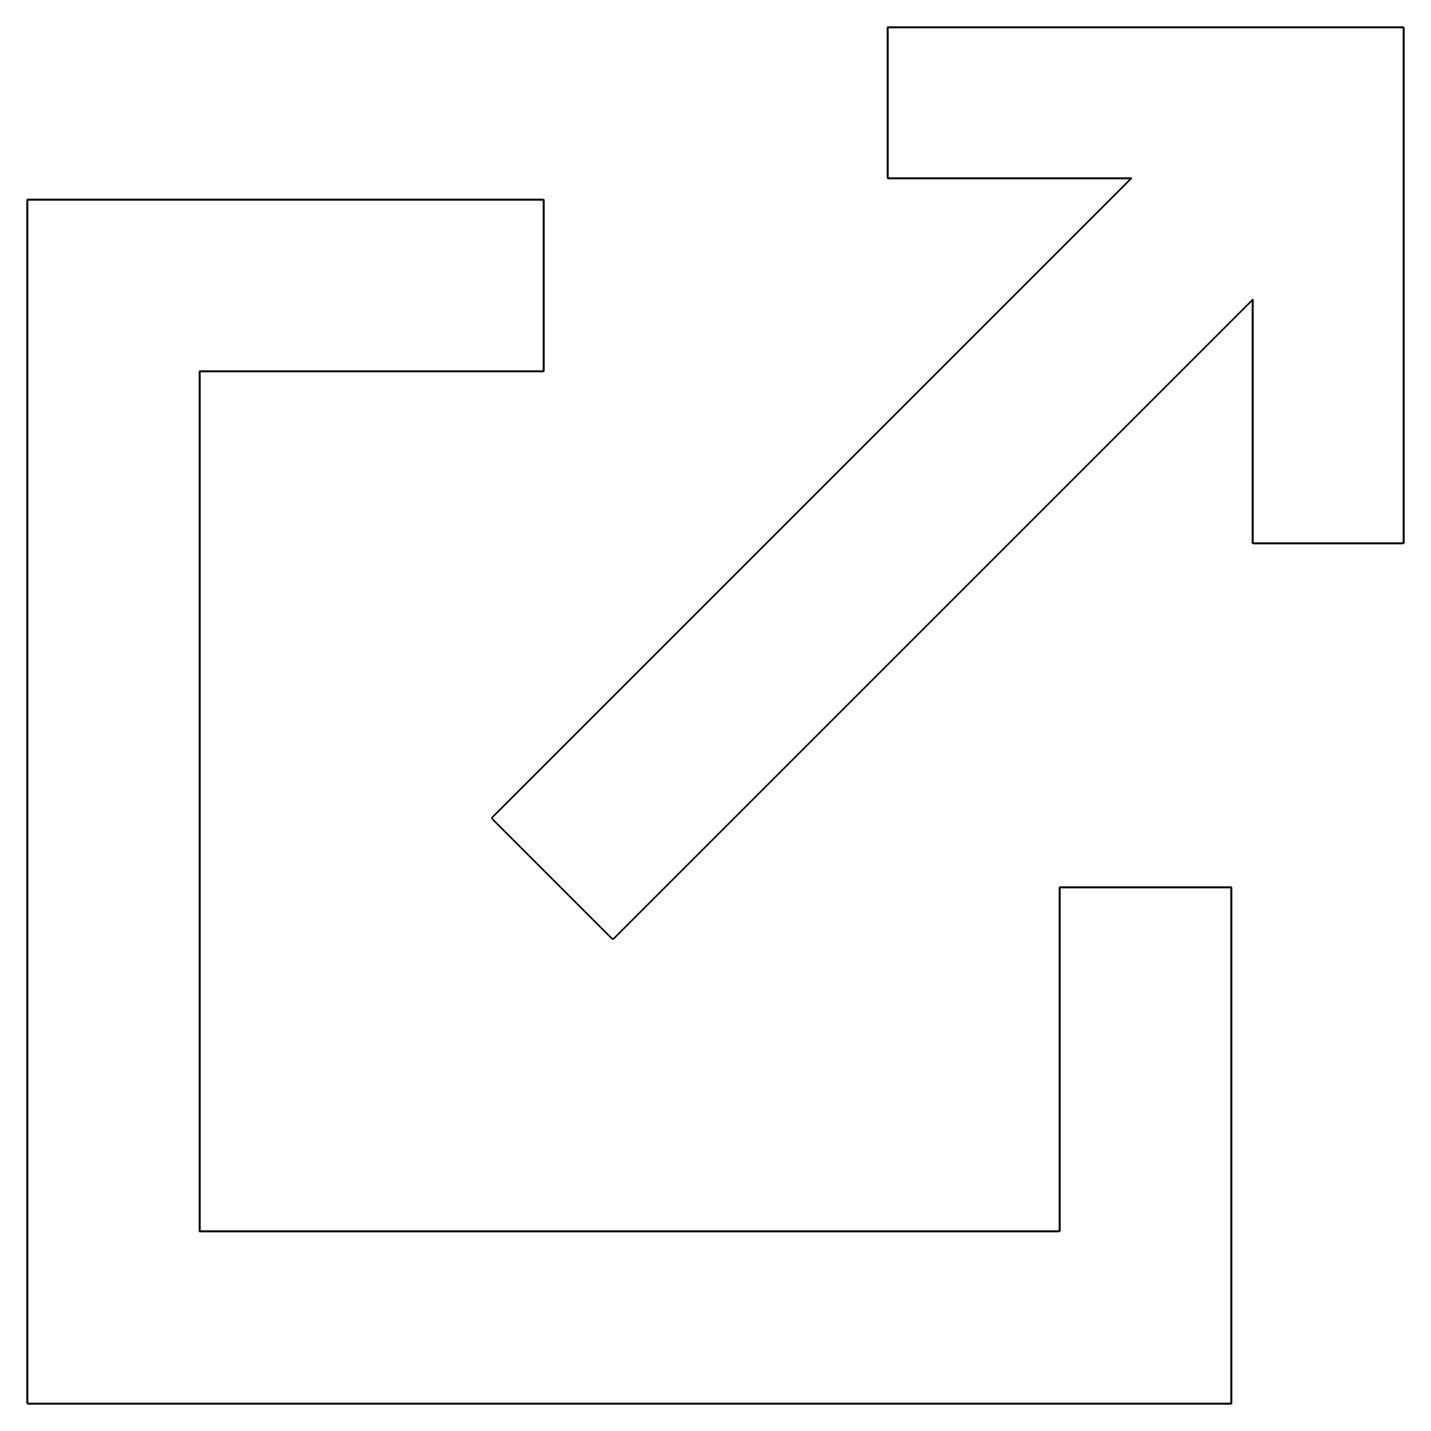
# Model space of a CAD drawing. Header units: inches. Extents: x 0 to 128, y 0 to 128.
import ezdxf

# ---------------------------------------------------------------- set-up
doc = ezdxf.new("R2010")
doc.units = ezdxf.units.IN
doc.header["$MEASUREMENT"] = 0
doc.layers.add('ModelSketch_Visible', color=7, linetype='Continuous', lineweight=40)

msp = doc.modelspace()

# ---------------------------------------------------------------- linework, layer by layer
at = {"layer": 'ModelSketch_Visible'}
for p, q in [((128, 128), (128, 80)), ((128, 128), (80, 128)), ((80, 128), (80, 114)), ((102.69, 114), (43.15, 54.46)), ((80, 114), (102.69, 114)), ((0, 0), (0, 112)), ((0, 112), (48, 112)), ((48, 112), (48, 96)), ((114, 102.69), (54.46, 43.15)), ((114, 80), (114, 102.69)), ((16, 96), (16, 16)), ((48, 96), (16, 96)), ((128, 80), (114, 80)), ((43.15, 54.46), (48.8, 48.8)), ((54.46, 43.15), (48.8, 48.8)), ((112, 48), (96, 48)), ((96, 48), (96, 16)), ((112, 0), (112, 48)), ((96, 16), (16, 16)), ((0, 0), (112, 0))]:
    msp.add_line(p, q, dxfattribs=at)

doc.saveas('drawing.dxf')
